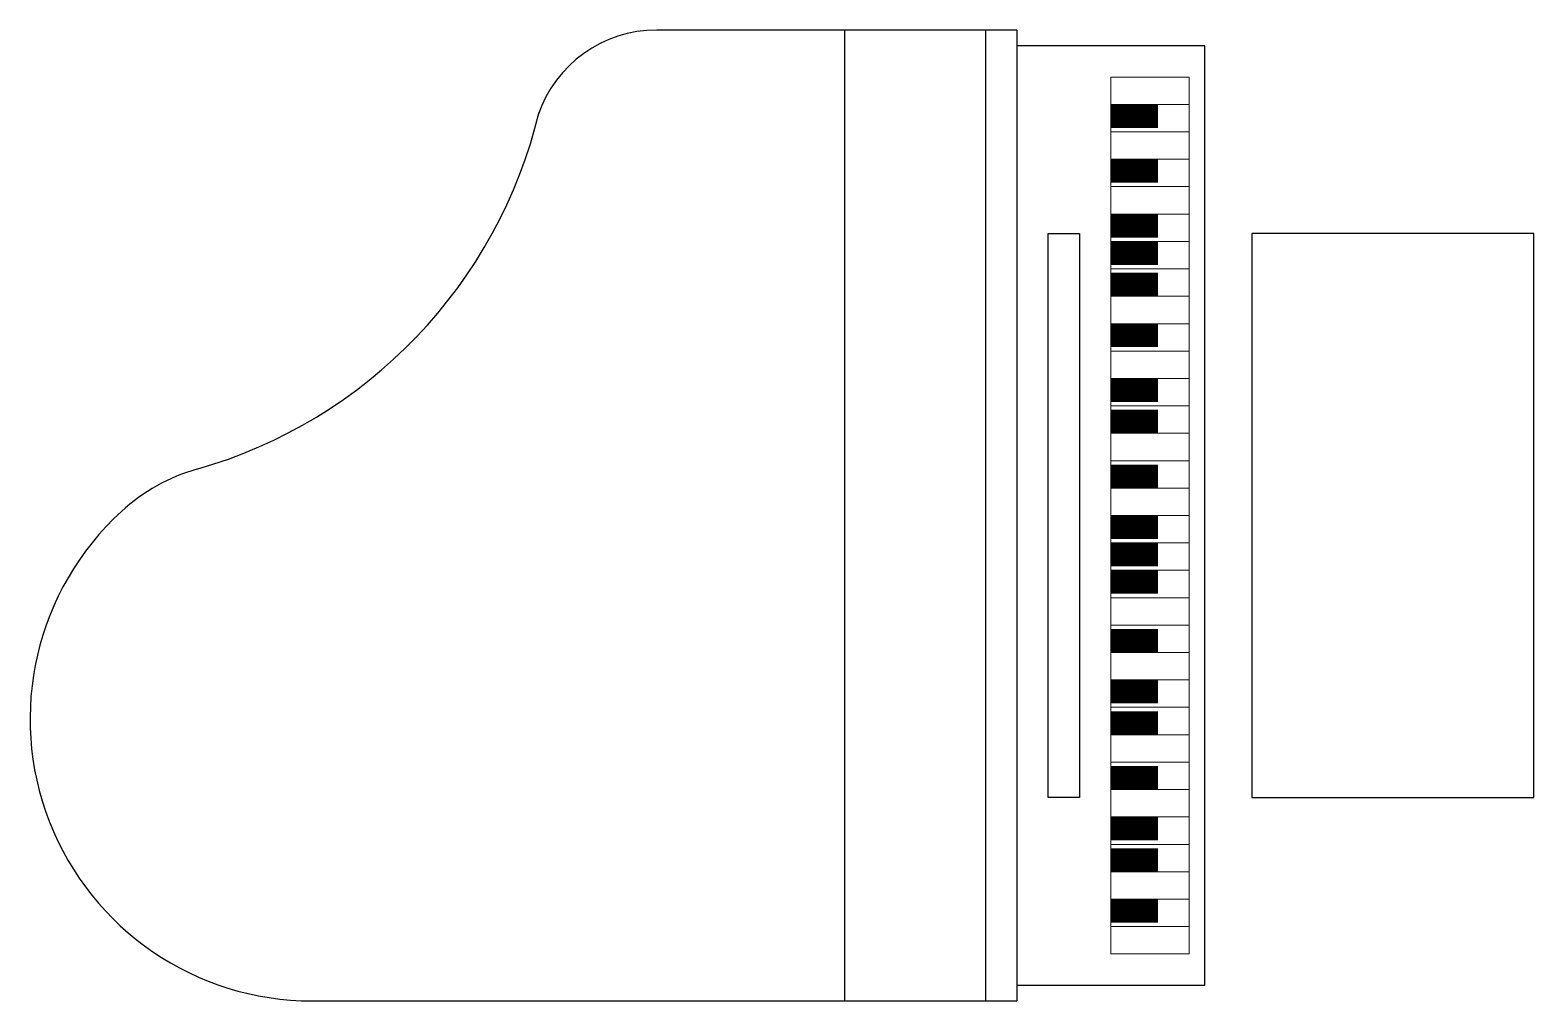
# Model space of a CAD drawing. Header units: millimetres. Extents: x -1905 to 533, y -787 to 787.
import ezdxf

# ---------------------------------------------------------------- set-up
doc = ezdxf.new("R2010")
doc.units = ezdxf.units.MM
doc.layers.add('EQUIP', color=7, linetype='Continuous')

msp = doc.modelspace()

# ---------------------------------------------------------------- linework, layer by layer
at = {"layer": 'EQUIP'}
for p, q in [((-304.8, 787.4), (-889, 787.4)), ((-584.2, 787.4), (-584.2, -787.4)), ((-355.6, 787.4), (-355.6, -787.4)), ((-304.8, 787.4), (-304.8, -787.4)), ((0, 762), (-304.8, 762)), ((0, -762), (0, 762)), ((-254, 457.2), (-203.2, 457.2)), ((-254, -457.2), (-254, 457.2)), ((-203.2, 457.2), (-203.2, -457.2)), ((-203.2, -457.2), (-254, -457.2)), ((-304.8, -762), (0, -762)), ((-1447.8, -787.4), (-304.8, -787.4))]:
    msp.add_line(p, q, dxfattribs=at)
at = {"layer": 'EQUIP', "lineweight": 13}
for p, q in [((-25.4, 711.2), (-152.4, 711.2)), ((-152.4, 711.2), (-152.4, -711.2)), ((-25.4, -711.2), (-25.4, 711.2)), ((-25.4, 666.75), (-152.4, 666.75)), ((-25.4, 622.3), (-152.4, 622.3)), ((-25.4, 577.85), (-152.4, 577.85)), ((-25.4, 533.4), (-152.4, 533.4)), ((-25.4, 488.95), (-152.4, 488.95)), ((-25.4, 444.5), (-152.4, 444.5)), ((-25.4, 400.05), (-152.4, 400.05)), ((-25.4, 355.6), (-152.4, 355.6)), ((-25.4, 311.15), (-152.4, 311.15)), ((-25.4, 266.7), (-152.4, 266.7)), ((-25.4, 222.25), (-152.4, 222.25)), ((-25.4, 177.8), (-152.4, 177.8)), ((-25.4, 133.35), (-152.4, 133.35)), ((-25.4, 88.9), (-152.4, 88.9)), ((-25.4, 44.45), (-152.4, 44.45)), ((-25.4, 0), (-152.4, 0)), ((-25.4, -44.45), (-152.4, -44.45)), ((-25.4, -88.9), (-152.4, -88.9)), ((-25.4, -133.35), (-152.4, -133.35)), ((-25.4, -177.8), (-152.4, -177.8)), ((-25.4, -222.25), (-152.4, -222.25)), ((-25.4, -266.7), (-152.4, -266.7)), ((-25.4, -311.15), (-152.4, -311.15)), ((-25.4, -355.6), (-152.4, -355.6)), ((-25.4, -400.05), (-152.4, -400.05)), ((-25.4, -444.5), (-152.4, -444.5)), ((-25.4, -488.95), (-152.4, -488.95)), ((-25.4, -533.4), (-152.4, -533.4)), ((-25.4, -577.85), (-152.4, -577.85)), ((-25.4, -622.3), (-152.4, -622.3)), ((-25.4, -666.75), (-152.4, -666.75)), ((-25.4, -711.2), (-152.4, -711.2))]:
    msp.add_line(p, q, dxfattribs=at)
at = {"layer": 'EQUIP', "lineweight": 13, "const_width": 38.1}
for points in [[(-152.4, 647.7), (-76.2, 647.7)], [(-152.4, 558.8), (-76.2, 558.8)], [(-152.4, 469.9), (-76.2, 469.9)], [(-152.4, 425.45), (-76.2, 425.45)], [(-152.4, 374.65), (-76.2, 374.65)], [(-152.4, 292.1), (-76.2, 292.1)], [(-152.4, 203.2), (-76.2, 203.2)], [(-152.4, 152.4), (-76.2, 152.4)], [(-152.4, 63.5), (-76.2, 63.5)], [(-152.4, -19.05), (-76.2, -19.05)], [(-152.4, -63.5), (-76.2, -63.5)], [(-152.4, -107.95), (-76.2, -107.95)], [(-152.4, -203.2), (-76.2, -203.2)], [(-152.4, -285.75), (-76.2, -285.75)], [(-152.4, -336.55), (-76.2, -336.55)], [(-152.4, -425.45), (-76.2, -425.45)], [(-152.4, -508), (-76.2, -508)], [(-152.4, -558.8), (-76.2, -558.8)], [(-152.4, -641.35), (-76.2, -641.35)]]:
    msp.add_lwpolyline(points, dxfattribs=at)
at = {"layer": 'EQUIP'}
msp.add_lwpolyline([(533.4, -457.2), (533.4, 457.2), (76.2, 457.2), (76.2, -457.2)], close=True, dxfattribs=at)
for centre, radius, start, end in [((-889, 584.2), 203.2, 90, 161.15984), ((-1851.94, 838.81), 793.98, 285.90549, 346.57419), ((-1550.82, -217.9), 304.8, 105.90549, 132.5316), ((-1447.8, -330.2), 457.2, 132.5316, 270)]:
    msp.add_arc(centre, radius, start, end, dxfattribs=at)

doc.saveas('drawing.dxf')
